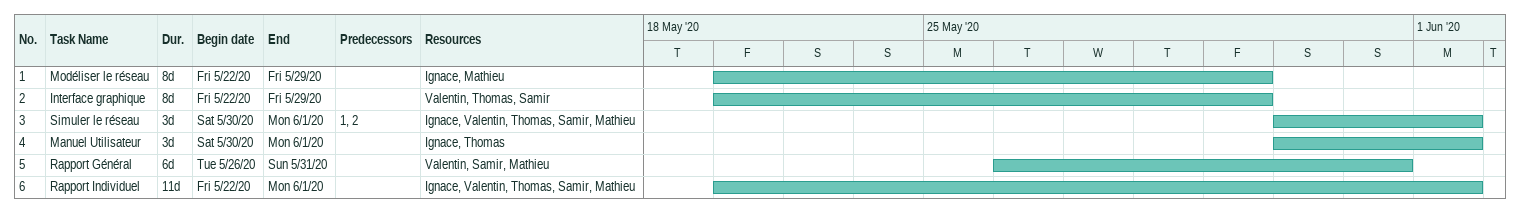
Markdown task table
| ID | Task | Duration | Start | Finish | Predecessors | Resources |
|---|---|---|---|---|---|---|
| 1 | Modéliser le réseau | 8d | 2020-05-22 | 2020-05-29 |  | Ignace, Mathieu |
| 2 | Interface graphique | 8d | 2020-05-22 | 2020-05-29 |  | Valentin, Thomas, Samir |
| 3 | Simuler le réseau | 3d | 2020-05-30 | 2020-06-01 | 1, 2 | Ignace, Valentin, Thomas, Samir, Mathieu |
| 4 | Manuel Utilisateur | 3d | 2020-05-30 | 2020-06-01 |  | Ignace, Thomas |
| 5 | Rapport Général | 6d | 2020-05-26 | 2020-05-31 |  | Valentin, Samir, Mathieu |
| 6 | Rapport Individuel | 11d | 2020-05-22 | 2020-06-01 |  | Ignace, Valentin, Thomas, Samir, Mathieu |
